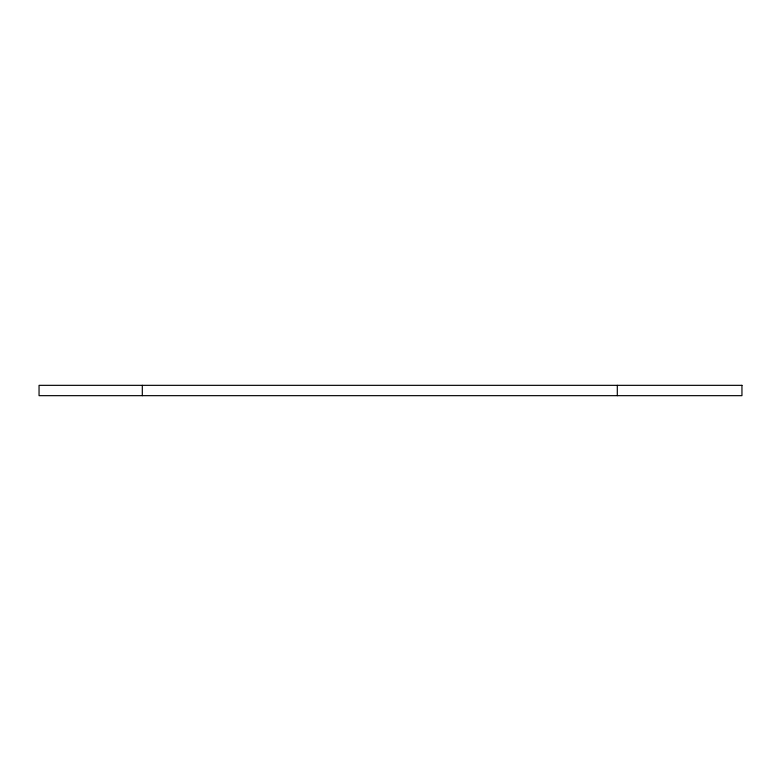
<?xml version="1.0" encoding="UTF-8"?>
<svg xmlns="http://www.w3.org/2000/svg" width="781" height="781" viewBox="0 0 781 781"><rect width="100%" height="100%" fill="white"/><g stroke="black" fill="none" stroke-linecap="round" stroke-linejoin="round"><path stroke-width="1.17" d="M617.302 385.336L617.302 395.664M142.308 385.336L142.308 395.664M741.95 385.336L39.05 385.336L39.05 395.664L741.95 395.664L741.95 385.336"/></g></svg>
